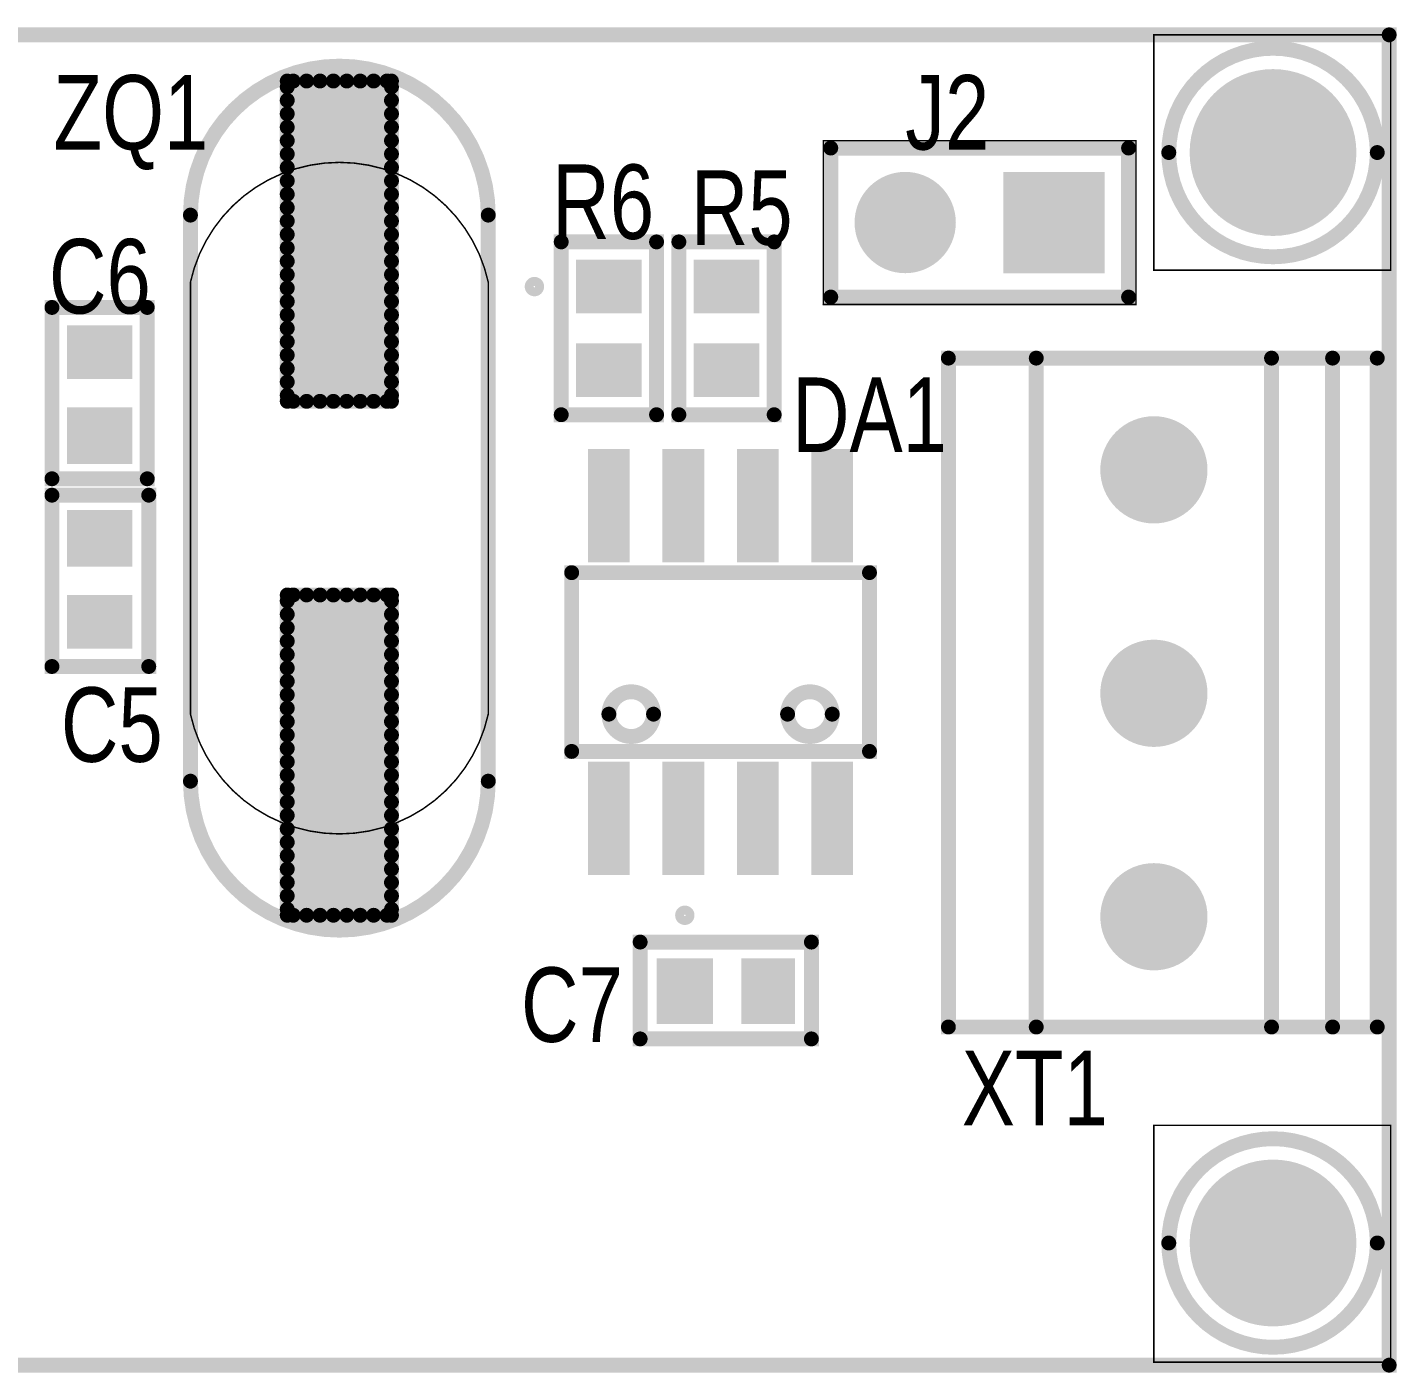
# Model space of a CAD drawing. Extents: x 0.02 to 2.4, y 0.47 to 1.37.
# Drawn here: x 1.477 to 2.396, y 0.469 to 1.372 of the extents above; entities that cross this region are included whole.
import ezdxf

# ---------------------------------------------------------------- set-up
doc = ezdxf.new("R2010")
doc.units = 0

msp = doc.modelspace()

# ---------------------------------------------------------------- linework, layer by layer
at = {"const_width": 0.001}
for points in [[(2.233, 1.209), (2.233, 1.367), (2.392, 1.367), (2.392, 1.209), (2.233, 1.209)], [(2.221, 1.296), (2.011, 1.296), (2.011, 1.186), (2.221, 1.186), (2.221, 1.296)], [(2.233, 0.476), (2.233, 0.635), (2.392, 0.635), (2.392, 0.476), (2.233, 0.476)]]:
    msp.add_lwpolyline(points, close=True, dxfattribs=at)
for points, const_width in [([(2.2328, 1.367, 1), (2.2333, 1.367, 1)], 0.0005), ([(2.3917, 1.367, 1), (2.3922, 1.367, 1)], 0.0005), ([(2.0107, 1.296, 1), (2.0112, 1.296, 1)], 0.0005), ([(2.2207, 1.296, 1), (2.2212, 1.296, 1)], 0.0005), ([(2.2207, 1.296, 1), (2.2212, 1.296, 1)], 0.0005), ([(1.586, 1.201), (1.586, 0.911, 0.803914), (1.786, 0.911), (1.786, 1.201, 0.803914), (1.586, 1.201)], 0.001), ([(2.2328, 1.209, 1), (2.2333, 1.209, 1)], 0.0005), ([(2.2328, 1.209, 1), (2.2333, 1.209, 1)], 0.0005), ([(2.3917, 1.209, 1), (2.3922, 1.209, 1)], 0.0005), ([(1.5857, 1.201, 1), (1.5862, 1.201, 1)], 0.0005), ([(1.5857, 1.201, 1), (1.5862, 1.201, 1)], 0.0005), ([(1.7858, 1.201, 1), (1.7863, 1.201, 1)], 0.0005), ([(2.0107, 1.186, 1), (2.0112, 1.186, 1)], 0.0005), ([(2.2207, 1.186, 1), (2.2212, 1.186, 1)], 0.0005), ([(1.5857, 0.911, 1), (1.5862, 0.911, 1)], 0.0005), ([(1.7858, 0.911, 1), (1.7863, 0.911, 1)], 0.0005), ([(2.2328, 0.635, 1), (2.2333, 0.635, 1)], 0.0005), ([(2.3917, 0.635, 1), (2.3922, 0.635, 1)], 0.0005), ([(2.2328, 0.476, 1), (2.2333, 0.476, 1)], 0.0005), ([(2.2328, 0.476, 1), (2.2333, 0.476, 1)], 0.0005), ([(2.3917, 0.476, 1), (2.3922, 0.476, 1)], 0.0005)]:
    msp.add_lwpolyline(points, format="xyb", close=True, dxfattribs=dict(const_width=const_width))
at = {"layer": 'DRL', "const_width": 0.01}
msp.add_lwpolyline([(0.029, 0.474), (2.391, 0.474), (2.391, 1.367), (0.029, 1.367), (0.029, 0.474)], close=True, dxfattribs=at)
at = {"layer": 'DRL'}
for points, const_width in [([(2.3885, 1.367, 1), (2.3935, 1.367, 1)], 0.005), ([(2.294, 1.288, 1), (2.332, 1.288, 1)], 0.038), ([(2.056, 1.241, 1), (2.076, 1.241, 1)], 0.021), ([(2.156, 1.241, 1), (2.176, 1.241, 1)], 0.021), ([(1.814, 1.198, 1), (1.82, 1.198, 1)], 0.007), ([(1.678, 1.151, 1), (1.694, 1.151, 1)], 0.016), ([(2.222, 1.075, 1), (2.244, 1.075, 1)], 0.023), ([(1.678, 0.961, 1), (1.694, 0.961, 1)], 0.016), ([(2.222, 0.925, 1), (2.244, 0.925, 1)], 0.023), ([(2.222, 0.775, 1), (2.244, 0.775, 1)], 0.023), ([(1.915, 0.776, 1), (1.921, 0.776, 1)], 0.007), ([(2.294, 0.556, 1), (2.332, 0.556, 1)], 0.038), ([(2.3885, 0.474, 1), (2.3935, 0.474, 1)], 0.005)]:
    msp.add_lwpolyline(points, format="xyb", close=True, dxfattribs=dict(at, const_width=const_width))
at = {"layer": 'IN1'}
for points, const_width in [([(2.289, 1.288, 1), (2.337, 1.288, 1)], 0.049), ([(1.674, 1.151, 1), (1.698, 1.151, 1)], 0.024), ([(2.217, 1.075, 1), (2.249, 1.075, 1)], 0.033), ([(1.674, 0.961, 1), (1.698, 0.961, 1)], 0.024), ([(2.217, 0.925, 1), (2.249, 0.925, 1)], 0.033), ([(2.217, 0.775, 1), (2.249, 0.775, 1)], 0.033), ([(2.289, 0.556, 1), (2.337, 0.556, 1)], 0.049)]:
    msp.add_lwpolyline(points, format="xyb", close=True, dxfattribs=dict(at, const_width=const_width))
at = {"layer": 'SMB'}
for points, const_width in [([(2.285, 1.288, 1), (2.341, 1.288, 1)], 0.056), ([(2.049, 1.241, 1), (2.083, 1.241, 1)], 0.034), ([(1.673, 1.151, 1), (1.699, 1.151, 1)], 0.026), ([(2.215, 1.075, 1), (2.251, 1.075, 1)], 0.036), ([(1.673, 0.961, 1), (1.699, 0.961, 1)], 0.026), ([(2.215, 0.925, 1), (2.251, 0.925, 1)], 0.036), ([(2.215, 0.775, 1), (2.251, 0.775, 1)], 0.036), ([(2.285, 0.556, 1), (2.341, 0.556, 1)], 0.056)]:
    msp.add_lwpolyline(points, format="xyb", close=True, dxfattribs=dict(at, const_width=const_width))
msp.add_solid([(2.132, 1.207), (2.2, 1.207), (2.132, 1.275), (2.2, 1.275)], dxfattribs=at)
at = {"layer": 'SMT'}
for points, const_width in [([(2.285, 1.288, 1), (2.341, 1.288, 1)], 0.056), ([(1.6485, 1.336, 1), (1.6535, 1.336, 1)], 0.005), ([(1.6485, 1.336, 1), (1.6535, 1.336, 1)], 0.005), ([(1.6485, 1.332, 1), (1.6535, 1.332, 1)], 0.005), ([(1.6525, 1.336, 1), (1.6575, 1.336, 1)], 0.005), ([(1.6615, 1.336, 1), (1.6665, 1.336, 1)], 0.005), ([(1.6705, 1.336, 1), (1.6755, 1.336, 1)], 0.005), ([(1.6795, 1.336, 1), (1.6845, 1.336, 1)], 0.005), ([(1.6885, 1.336, 1), (1.6935, 1.336, 1)], 0.005), ([(1.6975, 1.336, 1), (1.7025, 1.336, 1)], 0.005), ([(1.7065, 1.336, 1), (1.7115, 1.336, 1)], 0.005), ([(1.7155, 1.336, 1), (1.7205, 1.336, 1)], 0.005), ([(1.7185, 1.336, 1), (1.7235, 1.336, 1)], 0.005), ([(1.7185, 1.336, 1), (1.7235, 1.336, 1)], 0.005), ([(1.7185, 1.332, 1), (1.7235, 1.332, 1)], 0.005), ([(1.6485, 1.323, 1), (1.6535, 1.323, 1)], 0.005), ([(1.7185, 1.323, 1), (1.7235, 1.323, 1)], 0.005), ([(1.6485, 1.314, 1), (1.6535, 1.314, 1)], 0.005), ([(1.7185, 1.314, 1), (1.7235, 1.314, 1)], 0.005), ([(1.6485, 1.305, 1), (1.6535, 1.305, 1)], 0.005), ([(1.7185, 1.305, 1), (1.7235, 1.305, 1)], 0.005), ([(1.6485, 1.296, 1), (1.6535, 1.296, 1)], 0.005), ([(1.7185, 1.296, 1), (1.7235, 1.296, 1)], 0.005), ([(1.6485, 1.287, 1), (1.6535, 1.287, 1)], 0.005), ([(1.7185, 1.287, 1), (1.7235, 1.287, 1)], 0.005), ([(1.6485, 1.278, 1), (1.6535, 1.278, 1)], 0.005), ([(1.7185, 1.278, 1), (1.7235, 1.278, 1)], 0.005), ([(1.6485, 1.269, 1), (1.6535, 1.269, 1)], 0.005), ([(1.7185, 1.269, 1), (1.7235, 1.269, 1)], 0.005), ([(2.049, 1.241, 1), (2.083, 1.241, 1)], 0.034), ([(1.6485, 1.26, 1), (1.6535, 1.26, 1)], 0.005), ([(1.7185, 1.26, 1), (1.7235, 1.26, 1)], 0.005), ([(1.6485, 1.251, 1), (1.6535, 1.251, 1)], 0.005), ([(1.7185, 1.251, 1), (1.7235, 1.251, 1)], 0.005), ([(1.6485, 1.242, 1), (1.6535, 1.242, 1)], 0.005), ([(1.7185, 1.242, 1), (1.7235, 1.242, 1)], 0.005), ([(1.6485, 1.233, 1), (1.6535, 1.233, 1)], 0.005), ([(1.7185, 1.233, 1), (1.7235, 1.233, 1)], 0.005), ([(1.6485, 1.224, 1), (1.6535, 1.224, 1)], 0.005), ([(1.7185, 1.224, 1), (1.7235, 1.224, 1)], 0.005), ([(1.6485, 1.215, 1), (1.6535, 1.215, 1)], 0.005), ([(1.7185, 1.215, 1), (1.7235, 1.215, 1)], 0.005), ([(1.6485, 1.206, 1), (1.6535, 1.206, 1)], 0.005), ([(1.7185, 1.206, 1), (1.7235, 1.206, 1)], 0.005), ([(1.6485, 1.197, 1), (1.6535, 1.197, 1)], 0.005), ([(1.7185, 1.197, 1), (1.7235, 1.197, 1)], 0.005), ([(1.6485, 1.188, 1), (1.6535, 1.188, 1)], 0.005), ([(1.7185, 1.188, 1), (1.7235, 1.188, 1)], 0.005), ([(1.6485, 1.179, 1), (1.6535, 1.179, 1)], 0.005), ([(1.673, 1.151, 1), (1.699, 1.151, 1)], 0.026), ([(1.7185, 1.179, 1), (1.7235, 1.179, 1)], 0.005), ([(1.6485, 1.17, 1), (1.6535, 1.17, 1)], 0.005), ([(1.7185, 1.17, 1), (1.7235, 1.17, 1)], 0.005), ([(1.6485, 1.161, 1), (1.6535, 1.161, 1)], 0.005), ([(1.7185, 1.161, 1), (1.7235, 1.161, 1)], 0.005), ([(1.6485, 1.152, 1), (1.6535, 1.152, 1)], 0.005), ([(1.7185, 1.152, 1), (1.7235, 1.152, 1)], 0.005), ([(1.6485, 1.143, 1), (1.6535, 1.143, 1)], 0.005), ([(1.7185, 1.143, 1), (1.7235, 1.143, 1)], 0.005), ([(1.6485, 1.134, 1), (1.6535, 1.134, 1)], 0.005), ([(1.7185, 1.134, 1), (1.7235, 1.134, 1)], 0.005), ([(1.6485, 1.125, 1), (1.6535, 1.125, 1)], 0.005), ([(1.6485, 1.121, 1), (1.6535, 1.121, 1)], 0.005), ([(1.6485, 1.121, 1), (1.6535, 1.121, 1)], 0.005), ([(1.6525, 1.121, 1), (1.6575, 1.121, 1)], 0.005), ([(1.6615, 1.121, 1), (1.6665, 1.121, 1)], 0.005), ([(1.6705, 1.121, 1), (1.6755, 1.121, 1)], 0.005), ([(1.6795, 1.121, 1), (1.6845, 1.121, 1)], 0.005), ([(1.6885, 1.121, 1), (1.6935, 1.121, 1)], 0.005), ([(1.6975, 1.121, 1), (1.7025, 1.121, 1)], 0.005), ([(1.7065, 1.121, 1), (1.7115, 1.121, 1)], 0.005), ([(1.7155, 1.121, 1), (1.7205, 1.121, 1)], 0.005), ([(1.7185, 1.125, 1), (1.7235, 1.125, 1)], 0.005), ([(1.7185, 1.121, 1), (1.7235, 1.121, 1)], 0.005), ([(1.7185, 1.121, 1), (1.7235, 1.121, 1)], 0.005), ([(2.215, 1.075, 1), (2.251, 1.075, 1)], 0.036), ([(1.6485, 0.991, 1), (1.6535, 0.991, 1)], 0.005), ([(1.6485, 0.991, 1), (1.6535, 0.991, 1)], 0.005), ([(1.6525, 0.991, 1), (1.6575, 0.991, 1)], 0.005), ([(1.6615, 0.991, 1), (1.6665, 0.991, 1)], 0.005), ([(1.6705, 0.991, 1), (1.6755, 0.991, 1)], 0.005), ([(1.6795, 0.991, 1), (1.6845, 0.991, 1)], 0.005), ([(1.6885, 0.991, 1), (1.6935, 0.991, 1)], 0.005), ([(1.6975, 0.991, 1), (1.7025, 0.991, 1)], 0.005), ([(1.7065, 0.991, 1), (1.7115, 0.991, 1)], 0.005), ([(1.7155, 0.991, 1), (1.7205, 0.991, 1)], 0.005), ([(1.7185, 0.991, 1), (1.7235, 0.991, 1)], 0.005), ([(1.7185, 0.991, 1), (1.7235, 0.991, 1)], 0.005), ([(1.6485, 0.987, 1), (1.6535, 0.987, 1)], 0.005), ([(1.673, 0.961, 1), (1.699, 0.961, 1)], 0.026), ([(1.7185, 0.987, 1), (1.7235, 0.987, 1)], 0.005), ([(1.6485, 0.978, 1), (1.6535, 0.978, 1)], 0.005), ([(1.7185, 0.978, 1), (1.7235, 0.978, 1)], 0.005), ([(1.6485, 0.969, 1), (1.6535, 0.969, 1)], 0.005), ([(1.7185, 0.969, 1), (1.7235, 0.969, 1)], 0.005), ([(1.6485, 0.96, 1), (1.6535, 0.96, 1)], 0.005), ([(1.7185, 0.96, 1), (1.7235, 0.96, 1)], 0.005), ([(2.215, 0.925, 1), (2.251, 0.925, 1)], 0.036), ([(1.6485, 0.951, 1), (1.6535, 0.951, 1)], 0.005), ([(1.7185, 0.951, 1), (1.7235, 0.951, 1)], 0.005), ([(1.6485, 0.942, 1), (1.6535, 0.942, 1)], 0.005), ([(1.6485, 0.933, 1), (1.6535, 0.933, 1)], 0.005), ([(1.7185, 0.942, 1), (1.7235, 0.942, 1)], 0.005), ([(1.7185, 0.933, 1), (1.7235, 0.933, 1)], 0.005), ([(1.6485, 0.924, 1), (1.6535, 0.924, 1)], 0.005), ([(1.7185, 0.924, 1), (1.7235, 0.924, 1)], 0.005), ([(1.6485, 0.915, 1), (1.6535, 0.915, 1)], 0.005), ([(1.7185, 0.915, 1), (1.7235, 0.915, 1)], 0.005), ([(1.6485, 0.906, 1), (1.6535, 0.906, 1)], 0.005), ([(1.7185, 0.906, 1), (1.7235, 0.906, 1)], 0.005), ([(1.6485, 0.897, 1), (1.6535, 0.897, 1)], 0.005), ([(1.7185, 0.897, 1), (1.7235, 0.897, 1)], 0.005), ([(1.6485, 0.888, 1), (1.6535, 0.888, 1)], 0.005), ([(1.7185, 0.888, 1), (1.7235, 0.888, 1)], 0.005), ([(1.6485, 0.879, 1), (1.6535, 0.879, 1)], 0.005), ([(1.7185, 0.879, 1), (1.7235, 0.879, 1)], 0.005), ([(1.6485, 0.87, 1), (1.6535, 0.87, 1)], 0.005), ([(1.7185, 0.87, 1), (1.7235, 0.87, 1)], 0.005), ([(1.6485, 0.861, 1), (1.6535, 0.861, 1)], 0.005), ([(1.7185, 0.861, 1), (1.7235, 0.861, 1)], 0.005), ([(1.6485, 0.852, 1), (1.6535, 0.852, 1)], 0.005), ([(1.7185, 0.852, 1), (1.7235, 0.852, 1)], 0.005), ([(1.6485, 0.843, 1), (1.6535, 0.843, 1)], 0.005), ([(1.7185, 0.843, 1), (1.7235, 0.843, 1)], 0.005), ([(1.6485, 0.834, 1), (1.6535, 0.834, 1)], 0.005), ([(1.7185, 0.834, 1), (1.7235, 0.834, 1)], 0.005), ([(1.6485, 0.825, 1), (1.6535, 0.825, 1)], 0.005), ([(1.7185, 0.825, 1), (1.7235, 0.825, 1)], 0.005), ([(1.6485, 0.816, 1), (1.6535, 0.816, 1)], 0.005), ([(1.7185, 0.816, 1), (1.7235, 0.816, 1)], 0.005), ([(1.6485, 0.807, 1), (1.6535, 0.807, 1)], 0.005), ([(1.7185, 0.807, 1), (1.7235, 0.807, 1)], 0.005), ([(2.215, 0.775, 1), (2.251, 0.775, 1)], 0.036), ([(1.6485, 0.798, 1), (1.6535, 0.798, 1)], 0.005), ([(1.7185, 0.798, 1), (1.7235, 0.798, 1)], 0.005), ([(1.6485, 0.789, 1), (1.6535, 0.789, 1)], 0.005), ([(1.7185, 0.789, 1), (1.7235, 0.789, 1)], 0.005), ([(1.6485, 0.78, 1), (1.6535, 0.78, 1)], 0.005), ([(1.7185, 0.78, 1), (1.7235, 0.78, 1)], 0.005), ([(1.6485, 0.776, 1), (1.6535, 0.776, 1)], 0.005), ([(1.6485, 0.776, 1), (1.6535, 0.776, 1)], 0.005), ([(1.6525, 0.776, 1), (1.6575, 0.776, 1)], 0.005), ([(1.6615, 0.776, 1), (1.6665, 0.776, 1)], 0.005), ([(1.6705, 0.776, 1), (1.6755, 0.776, 1)], 0.005), ([(1.6795, 0.776, 1), (1.6845, 0.776, 1)], 0.005), ([(1.6885, 0.776, 1), (1.6935, 0.776, 1)], 0.005), ([(1.6975, 0.776, 1), (1.7025, 0.776, 1)], 0.005), ([(1.7065, 0.776, 1), (1.7115, 0.776, 1)], 0.005), ([(1.7155, 0.776, 1), (1.7205, 0.776, 1)], 0.005), ([(1.7185, 0.776, 1), (1.7235, 0.776, 1)], 0.005), ([(1.7185, 0.776, 1), (1.7235, 0.776, 1)], 0.005), ([(2.285, 0.556, 1), (2.341, 0.556, 1)], 0.056)]:
    msp.add_lwpolyline(points, format="xyb", close=True, dxfattribs=dict(at, const_width=const_width))
at = {"layer": 'SMT', "const_width": 0.01}
for points in [[(1.651, 1.336), (1.721, 1.336)], [(1.651, 1.121), (1.651, 1.336)], [(1.651, 1.332), (1.721, 1.332)], [(1.655, 1.121), (1.655, 1.336)], [(1.664, 1.121), (1.664, 1.336)], [(1.673, 1.121), (1.673, 1.336)], [(1.682, 1.121), (1.682, 1.336)], [(1.691, 1.121), (1.691, 1.336)], [(1.7, 1.121), (1.7, 1.336)], [(1.709, 1.121), (1.709, 1.336)], [(1.718, 1.121), (1.718, 1.336)], [(1.721, 1.121), (1.721, 1.336)], [(1.651, 1.323), (1.721, 1.323)], [(1.651, 1.314), (1.721, 1.314)], [(1.651, 1.305), (1.721, 1.305)], [(1.651, 1.296), (1.721, 1.296)], [(1.651, 1.287), (1.721, 1.287)], [(1.651, 1.278), (1.721, 1.278)], [(1.651, 1.269), (1.721, 1.269)], [(1.651, 1.26), (1.721, 1.26)], [(1.651, 1.251), (1.721, 1.251)], [(1.651, 1.242), (1.721, 1.242)], [(1.651, 1.233), (1.721, 1.233)], [(1.651, 1.224), (1.721, 1.224)], [(1.651, 1.215), (1.721, 1.215)], [(1.651, 1.206), (1.721, 1.206)], [(1.651, 1.197), (1.721, 1.197)], [(1.651, 1.188), (1.721, 1.188)], [(1.651, 1.179), (1.721, 1.179)], [(1.651, 1.17), (1.721, 1.17)], [(1.651, 1.161), (1.721, 1.161)], [(1.651, 1.152), (1.721, 1.152)], [(1.651, 1.143), (1.721, 1.143)], [(1.651, 1.134), (1.721, 1.134)], [(1.651, 1.125), (1.721, 1.125)], [(1.651, 1.121), (1.721, 1.121)], [(1.651, 0.776), (1.651, 0.991)], [(1.651, 0.991), (1.721, 0.991)], [(1.655, 0.776), (1.655, 0.991)], [(1.664, 0.776), (1.664, 0.991)], [(1.673, 0.776), (1.673, 0.991)], [(1.682, 0.776), (1.682, 0.991)], [(1.691, 0.776), (1.691, 0.991)], [(1.7, 0.776), (1.7, 0.991)], [(1.709, 0.776), (1.709, 0.991)], [(1.718, 0.776), (1.718, 0.991)], [(1.721, 0.776), (1.721, 0.991)], [(1.651, 0.987), (1.721, 0.987)], [(1.651, 0.978), (1.721, 0.978)], [(1.651, 0.969), (1.721, 0.969)], [(1.651, 0.96), (1.721, 0.96)], [(1.651, 0.951), (1.721, 0.951)], [(1.651, 0.942), (1.721, 0.942)], [(1.651, 0.933), (1.721, 0.933)], [(1.651, 0.924), (1.721, 0.924)], [(1.651, 0.915), (1.721, 0.915)], [(1.651, 0.906), (1.721, 0.906)], [(1.651, 0.897), (1.721, 0.897)], [(1.651, 0.888), (1.721, 0.888)], [(1.651, 0.879), (1.721, 0.879)], [(1.651, 0.87), (1.721, 0.87)], [(1.651, 0.861), (1.721, 0.861)], [(1.651, 0.852), (1.721, 0.852)], [(1.651, 0.843), (1.721, 0.843)], [(1.651, 0.834), (1.721, 0.834)], [(1.651, 0.825), (1.721, 0.825)], [(1.651, 0.816), (1.721, 0.816)], [(1.651, 0.807), (1.721, 0.807)], [(1.651, 0.798), (1.721, 0.798)], [(1.651, 0.789), (1.721, 0.789)], [(1.651, 0.78), (1.721, 0.78)], [(1.651, 0.776), (1.721, 0.776)]]:
    msp.add_lwpolyline(points, dxfattribs=at)
at = {"layer": 'SMT'}
for points in [[(2.132, 1.207), (2.2, 1.207), (2.132, 1.275), (2.2, 1.275)], [(1.845, 1.18), (1.889, 1.18), (1.845, 1.216), (1.889, 1.216)], [(1.924, 1.18), (1.968, 1.18), (1.924, 1.216), (1.968, 1.216)], [(1.503, 1.136), (1.547, 1.136), (1.503, 1.172), (1.547, 1.172)], [(1.845, 1.124), (1.889, 1.124), (1.845, 1.16), (1.889, 1.16)], [(1.924, 1.124), (1.968, 1.124), (1.924, 1.16), (1.968, 1.16)], [(1.503, 1.079), (1.547, 1.079), (1.503, 1.117), (1.547, 1.117)], [(1.853, 1.013), (1.881, 1.013), (1.853, 1.089), (1.881, 1.089)], [(1.903, 1.013), (1.931, 1.013), (1.903, 1.089), (1.931, 1.089)], [(1.953, 1.013), (1.981, 1.013), (1.953, 1.089), (1.981, 1.089)], [(2.003, 1.013), (2.031, 1.013), (2.003, 1.089), (2.031, 1.089)], [(1.503, 1.01), (1.547, 1.01), (1.503, 1.048), (1.547, 1.048)], [(1.503, 0.955), (1.547, 0.955), (1.503, 0.991), (1.547, 0.991)], [(1.853, 0.803), (1.881, 0.803), (1.853, 0.879), (1.881, 0.879)], [(1.903, 0.803), (1.931, 0.803), (1.903, 0.879), (1.931, 0.879)], [(1.953, 0.803), (1.981, 0.803), (1.953, 0.879), (1.981, 0.879)], [(2.003, 0.803), (2.031, 0.803), (2.003, 0.879), (2.031, 0.879)], [(1.899, 0.703), (1.937, 0.703), (1.899, 0.747), (1.937, 0.747)], [(1.956, 0.703), (1.992, 0.703), (1.956, 0.747), (1.992, 0.747)]]:
    msp.add_solid(points, dxfattribs=at)
at = {"layer": 'SPT'}
for points in [[(1.849, 1.183), (1.885, 1.183), (1.849, 1.213), (1.885, 1.213)], [(1.928, 1.183), (1.964, 1.183), (1.928, 1.213), (1.964, 1.213)], [(1.507, 1.139), (1.543, 1.139), (1.507, 1.169), (1.543, 1.169)], [(1.849, 1.127), (1.885, 1.127), (1.849, 1.157), (1.885, 1.157)], [(1.928, 1.127), (1.964, 1.127), (1.928, 1.157), (1.964, 1.157)], [(1.507, 1.083), (1.543, 1.083), (1.507, 1.113), (1.543, 1.113)], [(1.856, 1.016), (1.878, 1.016), (1.856, 1.086), (1.878, 1.086)], [(1.906, 1.016), (1.928, 1.016), (1.906, 1.086), (1.928, 1.086)], [(1.956, 1.016), (1.978, 1.016), (1.956, 1.086), (1.978, 1.086)], [(2.006, 1.016), (2.028, 1.016), (2.006, 1.086), (2.028, 1.086)], [(1.507, 1.014), (1.543, 1.014), (1.507, 1.044), (1.543, 1.044)], [(1.507, 0.958), (1.543, 0.958), (1.507, 0.988), (1.543, 0.988)], [(1.856, 0.806), (1.878, 0.806), (1.856, 0.876), (1.878, 0.876)], [(1.906, 0.806), (1.928, 0.806), (1.906, 0.876), (1.928, 0.876)], [(1.956, 0.806), (1.978, 0.806), (1.956, 0.876), (1.978, 0.876)], [(2.006, 0.806), (2.028, 0.806), (2.006, 0.876), (2.028, 0.876)], [(1.903, 0.707), (1.933, 0.707), (1.903, 0.743), (1.933, 0.743)], [(1.959, 0.707), (1.989, 0.707), (1.959, 0.743), (1.989, 0.743)]]:
    msp.add_solid(points, dxfattribs=at)
at = {"layer": 'SSB', "const_width": 0.01}
msp.add_lwpolyline([(2.042, 0.886), (1.842, 0.886), (1.842, 1.006), (2.042, 1.006), (2.042, 0.886)], close=True, dxfattribs=at)
at = {"layer": 'SSB', "const_width": 0.005}
for points in [[(1.8395, 1.006, 1), (1.8445, 1.006, 1)], [(2.0395, 1.006, 1), (2.0445, 1.006, 1)], [(1.9845, 0.911, 1), (1.9895, 0.911, 1)], [(1.9845, 0.911, 1), (1.9895, 0.911, 1)], [(2.0145, 0.911, 1), (2.0195, 0.911, 1)], [(2.0145, 0.911, 1), (2.0195, 0.911, 1)], [(1.8395, 0.886, 1), (1.8445, 0.886, 1)], [(2.0395, 0.886, 1), (2.0445, 0.886, 1)], [(2.0395, 0.886, 1), (2.0445, 0.886, 1)]]:
    msp.add_lwpolyline(points, format="xyb", close=True, dxfattribs=at)
at = {"layer": 'SSB', "const_width": 0.01}
for points in [[(2.017, 0.911, 1), (1.987, 0.911)], [(1.987, 0.911, 1), (2.017, 0.911)]]:
    msp.add_lwpolyline(points, format="xyb", dxfattribs=at)
at = {"layer": 'SST', "const_width": 0.01}
for points in [[(2.383, 1.288, 1), (2.243, 1.288)], [(2.243, 1.288, 1), (2.383, 1.288)], [(1.897, 0.911, 1), (1.867, 0.911)], [(1.867, 0.911, 1), (1.897, 0.911)], [(2.383, 0.556, 1), (2.243, 0.556)], [(2.243, 0.556, 1), (2.383, 0.556)]]:
    msp.add_lwpolyline(points, format="xyb", dxfattribs=at)
at = {"layer": 'SST'}
for points, const_width in [([(1.786, 1.246, 1), (1.586, 1.246), (1.586, 0.866, 1), (1.786, 0.866), (1.786, 1.246)], 0.01), ([(2.0135, 1.291, 1), (2.0185, 1.291, 1)], 0.005), ([(2.2135, 1.291, 1), (2.2185, 1.291, 1)], 0.005), ([(2.2405, 1.288, 1), (2.2455, 1.288, 1)], 0.005), ([(2.2405, 1.288, 1), (2.2455, 1.288, 1)], 0.005), ([(2.3805, 1.288, 1), (2.3855, 1.288, 1)], 0.005), ([(2.3805, 1.288, 1), (2.3855, 1.288, 1)], 0.005), ([(1.5835, 1.246, 1), (1.5885, 1.246, 1)], 0.005), ([(1.7835, 1.246, 1), (1.7885, 1.246, 1)], 0.005), ([(1.7835, 1.246, 1), (1.7885, 1.246, 1)], 0.005), ([(1.8325, 1.228, 1), (1.8375, 1.228, 1)], 0.005), ([(1.8325, 1.228, 1), (1.8375, 1.228, 1)], 0.005), ([(1.8965, 1.228, 1), (1.9015, 1.228, 1)], 0.005), ([(1.9115, 1.228, 1), (1.9165, 1.228, 1)], 0.005), ([(1.9115, 1.228, 1), (1.9165, 1.228, 1)], 0.005), ([(1.9755, 1.228, 1), (1.9805, 1.228, 1)], 0.005), ([(2.0135, 1.191, 1), (2.0185, 1.191, 1)], 0.005), ([(2.2135, 1.191, 1), (2.2185, 1.191, 1)], 0.005), ([(2.2135, 1.191, 1), (2.2185, 1.191, 1)], 0.005), ([(1.4905, 1.184, 1), (1.4955, 1.184, 1)], 0.005), ([(1.4905, 1.184, 1), (1.4955, 1.184, 1)], 0.005), ([(1.5545, 1.184, 1), (1.5595, 1.184, 1)], 0.005), ([(2.0925, 1.15, 1), (2.0975, 1.15, 1)], 0.005), ([(2.0925, 1.15, 1), (2.0975, 1.15, 1)], 0.005), ([(2.1515, 1.15, 1), (2.1565, 1.15, 1)], 0.005), ([(2.3095, 1.15, 1), (2.3145, 1.15, 1)], 0.005), ([(2.3505, 1.15, 1), (2.3555, 1.15, 1)], 0.005), ([(2.3805, 1.15, 1), (2.3855, 1.15, 1)], 0.005), ([(1.8325, 1.112, 1), (1.8375, 1.112, 1)], 0.005), ([(1.8965, 1.112, 1), (1.9015, 1.112, 1)], 0.005), ([(1.9115, 1.112, 1), (1.9165, 1.112, 1)], 0.005), ([(1.9755, 1.112, 1), (1.9805, 1.112, 1)], 0.005), ([(1.4905, 1.069, 1), (1.4955, 1.069, 1)], 0.005), ([(1.5545, 1.069, 1), (1.5595, 1.069, 1)], 0.005), ([(1.4905, 1.058, 1), (1.4955, 1.058, 1)], 0.005), ([(1.5555, 1.058, 1), (1.5605, 1.058, 1)], 0.005), ([(1.8395, 1.006, 1), (1.8445, 1.006, 1)], 0.005), ([(2.0395, 1.006, 1), (2.0445, 1.006, 1)], 0.005), ([(1.4905, 0.943, 1), (1.4955, 0.943, 1)], 0.005), ([(1.5555, 0.943, 1), (1.5605, 0.943, 1)], 0.005), ([(1.5555, 0.943, 1), (1.5605, 0.943, 1)], 0.005), ([(1.8645, 0.911, 1), (1.8695, 0.911, 1)], 0.005), ([(1.8645, 0.911, 1), (1.8695, 0.911, 1)], 0.005), ([(1.8945, 0.911, 1), (1.8995, 0.911, 1)], 0.005), ([(1.8945, 0.911, 1), (1.8995, 0.911, 1)], 0.005), ([(1.8395, 0.886, 1), (1.8445, 0.886, 1)], 0.005), ([(1.8395, 0.886, 1), (1.8445, 0.886, 1)], 0.005), ([(2.0395, 0.886, 1), (2.0445, 0.886, 1)], 0.005), ([(1.5835, 0.866, 1), (1.5885, 0.866, 1)], 0.005), ([(1.7835, 0.866, 1), (1.7885, 0.866, 1)], 0.005), ([(1.8855, 0.758, 1), (1.8905, 0.758, 1)], 0.005), ([(2.0005, 0.758, 1), (2.0055, 0.758, 1)], 0.005), ([(2.0005, 0.758, 1), (2.0055, 0.758, 1)], 0.005), ([(2.0925, 0.701, 1), (2.0975, 0.701, 1)], 0.005), ([(2.1515, 0.701, 1), (2.1565, 0.701, 1)], 0.005), ([(2.3095, 0.701, 1), (2.3145, 0.701, 1)], 0.005), ([(2.3505, 0.701, 1), (2.3555, 0.701, 1)], 0.005), ([(2.3805, 0.701, 1), (2.3855, 0.701, 1)], 0.005), ([(1.8855, 0.693, 1), (1.8905, 0.693, 1)], 0.005), ([(2.0005, 0.693, 1), (2.0055, 0.693, 1)], 0.005), ([(2.2405, 0.556, 1), (2.2455, 0.556, 1)], 0.005), ([(2.2405, 0.556, 1), (2.2455, 0.556, 1)], 0.005), ([(2.3805, 0.556, 1), (2.3855, 0.556, 1)], 0.005), ([(2.3805, 0.556, 1), (2.3855, 0.556, 1)], 0.005)]:
    msp.add_lwpolyline(points, format="xyb", close=True, dxfattribs=dict(at, const_width=const_width))
at = {"layer": 'SST', "const_width": 0.01}
for points in [[(2.216, 1.191), (2.216, 1.291), (2.016, 1.291), (2.016, 1.191), (2.216, 1.191)], [(1.835, 1.228), (1.899, 1.228), (1.899, 1.112), (1.835, 1.112), (1.835, 1.228)], [(1.914, 1.228), (1.978, 1.228), (1.978, 1.112), (1.914, 1.112), (1.914, 1.228)], [(1.493, 1.184), (1.557, 1.184), (1.557, 1.069), (1.493, 1.069), (1.493, 1.184)], [(2.095, 1.15), (2.383, 1.15), (2.383, 0.701), (2.095, 0.701), (2.095, 1.15)], [(1.558, 0.943), (1.493, 0.943), (1.493, 1.058), (1.558, 1.058), (1.558, 0.943)], [(1.842, 0.886), (2.042, 0.886), (2.042, 1.006), (1.842, 1.006), (1.842, 0.886)], [(2.003, 0.758), (2.003, 0.693), (1.888, 0.693), (1.888, 0.758), (2.003, 0.758)]]:
    msp.add_lwpolyline(points, close=True, dxfattribs=at)
for points in [[(2.154, 1.15), (2.154, 0.701)], [(2.312, 1.15), (2.312, 0.701)], [(2.353, 1.15), (2.353, 0.701)]]:
    msp.add_lwpolyline(points, dxfattribs=at)

# ---------------------------------------------------------------- texts
at = {"layer": 'SST', "width": 0.8}
for s, p in [('ZQ1', (1.494, 1.29)), ('J2', (2.066, 1.29)), ('R6', (1.829, 1.23)), ('R5', (1.922, 1.226)), ('C6', (1.491, 1.18)), ('C5', (1.499, 0.879)), ('C7', (1.808, 0.691)), ('XT1', (2.104, 0.635))]:
    msp.add_text(s, height=0.05, rotation=360, dxfattribs=at).set_placement(p)
msp.add_text('DA1', height=0.05, dxfattribs=at).set_placement((1.99, 1.087))

doc.saveas('drawing.dxf')
